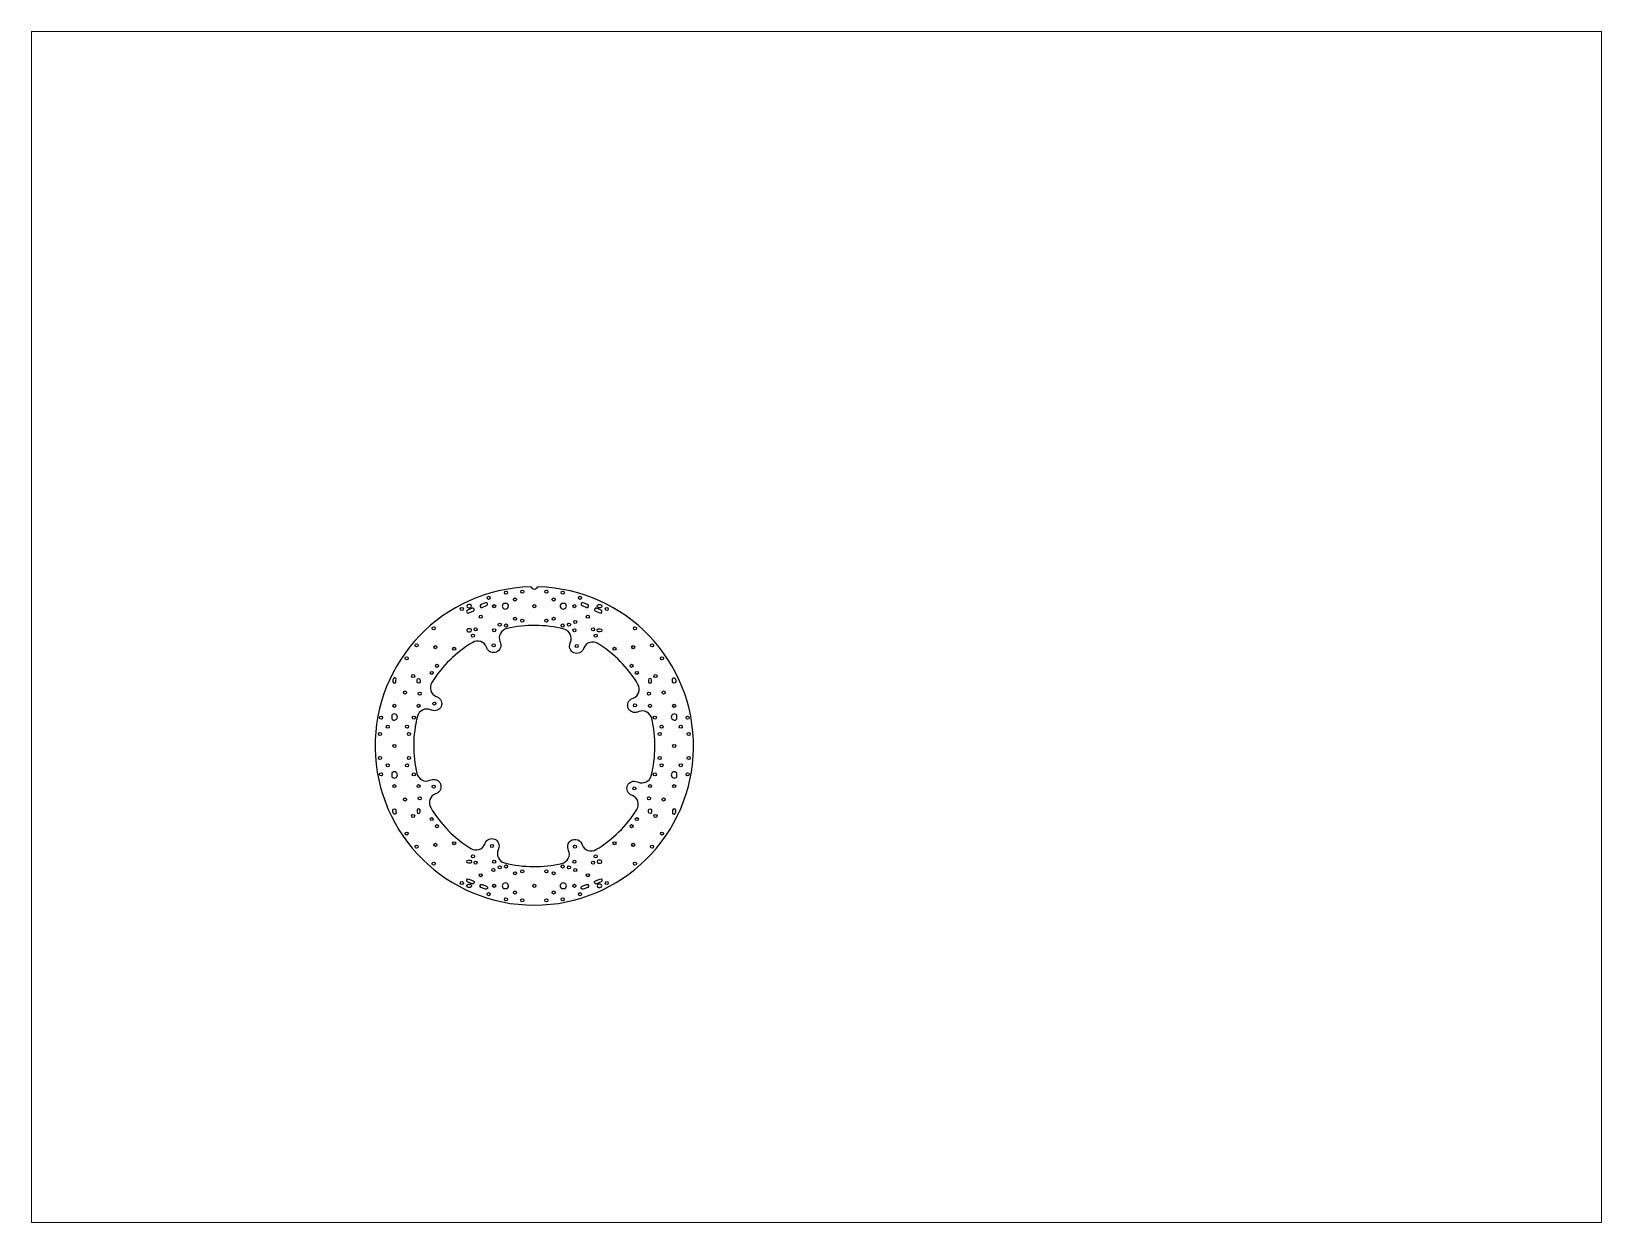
# Paper-space layout 'Layout1' of a CAD drawing. Header units: millimetres. Extents: x 26 to 231, y 20 to 176.
# The model-space entities are those that its viewports show. They can reach past a viewport. Long polylines and large blocks are cut down to what shows.
import ezdxf

# ---------------------------------------------------------------- set-up
doc = ezdxf.new("R2010")
doc.units = ezdxf.units.MM
for name, color, linetype in [('20203030', 6, 'Continuous'), ('Antenna', 2, 'Continuous'), ('ArmMount', 3, 'Continuous'), ('LandingGear', 4, 'Continuous'), ('PowerButton', 30, 'Continuous'), ('Robotarm', 5, 'Continuous')]:
    doc.layers.add(name, color=color, linetype=linetype)

msp = doc.modelspace()

# ---------------------------------------------------------------- linework, layer by layer
msp.add_lwpolyline([(99.2, 58.7, 0.4597), (113.7, 63.3), (114.1, 64.4, -1), (127.9, 58.5), (127.5, 57.4, 0.4597), (134.2, 43.8, 0.120545), (193.6, 43.3, 0.4597), (200.6, 56.8), (200.2, 57.9, -1), (214.1, 63.5), (214.5, 62.4, 0.4597), (228.9, 57.6, 0.120545), (271.3, 99.2, 0.4597), (266.7, 113.7), (265.6, 114.1, -1), (271.5, 127.9), (272.6, 127.5, 0.4597), (286.2, 134.2, 0.120545), (286.7, 193.6, 0.4597), (273.2, 200.6), (272.1, 200.2, -1), (266.5, 214.1), (267.6, 214.5, 0.4597), (272.4, 228.9, 0.120545), (230.8, 271.3, 0.4597), (216.3, 266.7), (215.9, 265.6, -1), (202.1, 271.5), (202.5, 272.6, 0.4597), (195.8, 286.2, 0.120545), (136.4, 286.7, 0.4597), (129.4, 273.2), (129.8, 272.1, -1), (115.9, 266.5), (115.5, 267.6, 0.4597), (101.1, 272.4, 0.120545), (58.7, 230.8, 0.4597), (63.3, 216.3), (64.4, 215.9, -1), (58.5, 202.1), (57.4, 202.5, 0.4597), (43.8, 195.8, 0.120545), (43.3, 136.4, 0.4597), (56.8, 129.4), (57.9, 129.8, -1), (63.5, 115.9), (62.4, 115.5, 0.4597), (57.6, 101.1, 0.120545)], format="xyb", close=True)
for centre in [(135.6, 323.9), (165, 310), (194.4, 323.9), (109.5, 299), (220.5, 299), (135.6, 289.9), (194.4, 289.9), (62.5, 267.5), (122.9, 269.3), (209, 268.6), (267.5, 267.5), (39.4, 237.5), (290.6, 237.5), (31, 220.5), (299, 220.5), (6.1, 194.4), (40.1, 194.4), (61.4, 209), (269.3, 207.1), (289.9, 194.4), (323.9, 194.4), (20, 165), (310, 165), (6.1, 135.6), (40.1, 135.6), (289.9, 135.6), (323.9, 135.6), (60.7, 122.9), (268.6, 121), (31, 109.5), (299, 109.5), (39.4, 92.5), (290.6, 92.5), (62.5, 62.5), (121, 61.4), (207.1, 60.7), (267.5, 62.5), (109.5, 31), (135.6, 40.1), (194.4, 40.1), (220.5, 31), (165, 20), (135.6, 6.1), (194.4, 6.1)]:
    msp.add_circle(centre, 1.6)
for centre, radius, start, end in [((165, 165), 165, 91.5152, 88.4848), ((160.7, 327.4), 2.5, 30.7547, 91.5152), ((165, 330), 2.5, 210.7547, 329.2453), ((169.3, 327.4), 2.5, 88.4848, 149.2453)]:
    msp.add_arc(centre, radius, start, end)
at = {"layer": '20203030'}
for centre in [(117.6, 318.6), (212.4, 318.6), (89.9, 307.1), (207.4, 293.6), (240.1, 307.1), (101.4, 279.4), (104.1, 285.9), (129.1, 290.8), (200.9, 290.8), (225.9, 285.9), (228.6, 279.4), (101.4, 50.6), (228.6, 50.6), (104.1, 44.1), (122.6, 36.4), (129.1, 39.2), (200.9, 39.2), (207.4, 36.4), (225.9, 44.1), (89.9, 22.9), (240.1, 22.9), (117.6, 11.4), (212.4, 11.4)]:
    msp.add_circle(centre, 1.6, dxfattribs=at)
at = {"layer": 'Antenna'}
for points in [[(133, 312.7, 2.878492), (137, 312.7)], [(193, 312.7, 2.878492), (197, 312.7)], [(17.3, 193, 2.878492), (17.3, 197)], [(312.7, 197, 2.878492), (312.7, 193)], [(17.3, 133, 2.878492), (17.3, 137)], [(312.7, 137, 2.878492), (312.7, 133)], [(137, 17.3, 2.878492), (133, 17.3)], [(197, 17.3, 2.878492), (193, 17.3)]]:
    msp.add_lwpolyline(points, format="xyb", close=True, dxfattribs=at)
at = {"layer": 'ArmMount'}
for points in [[(18.6, 234.1, 0.122398), (18.4, 233.4), (18.4, 231.6, 1), (21.6, 231.6), (21.6, 233.4, 0.004013), (21.6, 233.4, 1.289569)], [(311.4, 234.1, -0.122398), (311.6, 233.4), (311.6, 231.6, -1), (308.4, 231.6), (308.4, 233.4, -0.004013), (308.4, 233.4, -1.289569)], [(18.6, 95.9, -0.122398), (18.4, 96.6), (18.4, 98.4, -1), (21.6, 98.4), (21.6, 96.6, -0.004013), (21.6, 96.6, -1.289569)], [(311.4, 95.9, 0.122398), (311.6, 96.6), (311.6, 98.4, 1), (308.4, 98.4), (308.4, 96.6, 0.004013), (308.4, 96.6, 1.289569)]]:
    msp.add_lwpolyline(points, format="xyb", close=True, dxfattribs=at)
for centre in [(152.5, 325), (177.5, 325), (152.5, 295), (177.5, 295), (60.7, 287), (269.3, 287), (43, 269.3), (81.9, 265.8), (248.1, 265.8), (287, 269.3), (32.7, 255.8), (64.2, 248.1), (265.8, 248.1), (297.3, 255.8), (58.7, 240.8), (271.3, 240.8), (46.2, 219.2), (283.8, 219.2), (5, 177.5), (35, 177.5), (295, 177.5), (325, 177.5), (5, 152.5), (35, 152.5), (295, 152.5), (325, 152.5), (46.2, 110.8), (283.8, 110.8), (58.7, 89.2), (64.2, 81.9), (265.8, 81.9), (271.3, 89.2), (32.7, 74.2), (81.9, 64.2), (248.1, 64.2), (297.3, 74.2), (43, 60.7), (287, 60.7), (60.7, 43), (152.5, 35), (177.5, 35), (269.3, 43), (152.5, 5), (177.5, 5)]:
    msp.add_circle(centre, 1.6, dxfattribs=at)
at = {"layer": 'LandingGear'}
for points in [[(96.6, 311.6, 1), (96.6, 308.4), (98.4, 308.4, 1), (98.4, 311.6)], [(233.4, 311.6, -1), (233.4, 308.4), (231.6, 308.4, -1), (231.6, 311.6)], [(96.6, 286.6, 1), (96.6, 283.4), (98.4, 283.4, 1), (98.4, 286.6)], [(233.4, 286.6, -1), (233.4, 283.4), (231.6, 283.4, -1), (231.6, 286.6)], [(46.6, 231.6, -1), (43.4, 231.6), (43.4, 233.4, -1), (46.6, 233.4)], [(283.4, 231.6, 1), (286.6, 231.6), (286.6, 233.4, 1), (283.4, 233.4)], [(46.6, 98.4, 1), (43.4, 98.4), (43.4, 96.6, 1), (46.6, 96.6)], [(283.4, 98.4, -1), (286.6, 98.4), (286.6, 96.6, -1), (283.4, 96.6)], [(96.6, 43.4, -1), (96.6, 46.6), (98.4, 46.6, -1), (98.4, 43.4)], [(233.4, 43.4, 1), (233.4, 46.6), (231.6, 46.6, 1), (231.6, 43.4)], [(96.6, 18.4, -1), (96.6, 21.6), (98.4, 21.6, -1), (98.4, 18.4)], [(233.4, 18.4, 1), (233.4, 21.6), (231.6, 21.6, 1), (231.6, 18.4)]]:
    msp.add_lwpolyline(points, format="xyb", close=True, dxfattribs=at)
for centre in [(123.4, 310), (206.6, 310), (123.4, 285), (206.6, 285), (20, 206.6), (45, 206.6), (285, 206.6), (310, 206.6), (20, 123.4), (45, 123.4), (285, 123.4), (310, 123.4), (123.4, 45), (206.6, 45), (123.4, 20), (206.6, 20)]:
    msp.add_circle(centre, 1.6, dxfattribs=at)
at = {"layer": 'PowerButton'}
for points in [[(114.3, 313.5), (109.7, 311.6, 1), (110.9, 308.6), (115.5, 310.5, 1)], [(215.7, 313.5, 1), (214.5, 310.5), (219.1, 308.6, 1), (220.3, 311.6)], [(100.5, 307.8), (95.8, 305.9, 1), (97.1, 302.9), (101.7, 304.8, 1)], [(229.5, 307.8, 1), (228.3, 304.8), (232.9, 302.9, 1), (234.2, 305.9)], [(100.5, 22.2), (95.8, 24.1, -1), (97.1, 27.1), (101.7, 25.2, -1)], [(114.3, 16.5), (109.7, 18.4, -1), (110.9, 21.4), (115.5, 19.5, -1)], [(215.7, 16.5, -1), (214.5, 19.5), (219.1, 21.4, -1), (220.3, 18.4)], [(229.5, 22.2, -1), (228.3, 25.2), (232.9, 27.1, -1), (234.2, 24.1)]]:
    msp.add_lwpolyline(points, format="xyb", close=True, dxfattribs=at)
at = {"layer": 'Robotarm'}
for centre in [(145, 316.9), (185, 316.9), (145, 296.9), (185, 296.9), (13.1, 185), (33.1, 185), (296.9, 185), (316.9, 185), (13.1, 145), (33.1, 145), (296.9, 145), (316.9, 145), (145, 33.1), (185, 33.1), (145, 13.1), (185, 13.1)]:
    msp.add_circle(centre, 1.6, dxfattribs=at)

psp = doc.layouts.get("Layout1")

# ---------------------------------------------------------------- viewports
at = {"layer": '0'}
psp.add_viewport(center=(128.5, 97.5), size=(205.6, 156), view_center_point=(457.51, 288.37), view_height=1235.0173, dxfattribs=at)

doc.saveas('drawing.dxf')
